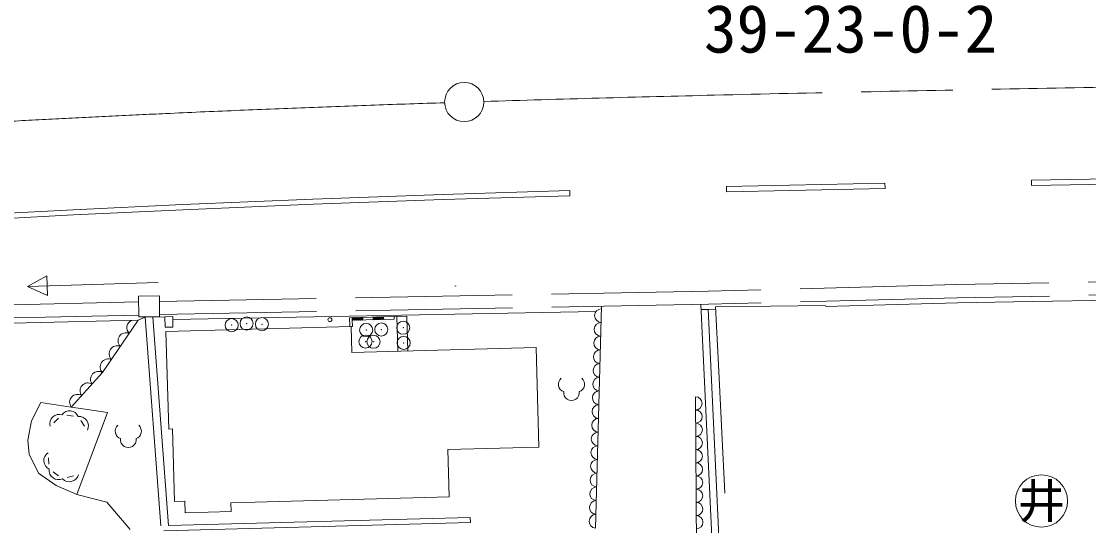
# Model space of a CAD drawing. Units: millimetres, scale not verified. Extents: x 40000 to 680000, y 20000 to 380000.
# Drawn here: x 253577 to 294407, y 280962 to 300228 of the extents above; entities that cross this region are included whole.
import ezdxf
from ezdxf.enums import TextEntityAlignment as Align

# ---------------------------------------------------------------- set-up
doc = ezdxf.new("R2010")
doc.units = ezdxf.units.MM
doc.header["$LTSCALE"] = 1000
doc.header["$PDMODE"] = 32
doc.header["$PDSIZE"] = 500
doc.linetypes.add('CHAIN', pattern=[18.5, 12, -1.5, 3.5, -1.5])
doc.linetypes.add('DASHED', pattern=[7.5, 6, -1.5])
for name, color, linetype, lineweight in [('M-BGD', 7, 'Continuous', 13), ('M-BGD-EXST', 7, 'Continuous', 13), ('M-BMK', 2, 'CHAIN', 13), ('M-BMK-SRVR', 3, 'Continuous', 13)]:
    doc.layers.add(name, color=color, linetype=linetype, lineweight=lineweight)
doc.styles.add('ＭＳ ゴシック', font='')
doc.styles.get('ＭＳ ゴシック').set_extended_font_data('MS Gothic')

msp = doc.modelspace()

# ---------------------------------------------------------------- linework, layer by layer
at = {"layer": 'M-BGD'}
for p, q in [((280553, 293918), (286612, 294046)), ((286612, 294046), (286618, 293846)), ((292222, 294155), (292225, 293955)), ((274560, 293564), (274555, 293764)), ((280558, 293718), (280553, 293918)), ((280558, 293718), (286618, 293846)), ((254555, 290500), (253816, 290103)), ((254576, 289750), (254555, 290500)), ((258814, 290246), (253816, 290103)), ((253816, 290103), (254576, 289750)), ((270173, 290116), (270174, 290118)), ((270176, 290116), (270176, 290118)), ((270178, 290115), (270179, 290119)), ((270181, 290115), (270182, 290119)), ((270183, 290114), (270184, 290120)), ((270186, 290114), (270187, 290120)), ((270188, 290114), (270189, 290121)), ((270191, 290113), (270192, 290121)), ((270193, 290113), (270195, 290122)), ((270196, 290112), (270197, 290122)), ((270198, 290112), (270200, 290123)), ((270200, 290112), (270202, 290123)), ((258058, 289733), (258858, 289742)), ((258067, 288933), (258058, 289733)), ((258858, 289742), (258867, 288942)), ((292264, 289522), (289384, 289469)), ((301815, 289697), (292264, 289522)), ((275556, 289139), (259369, 288836)), ((275766, 289343), (275541, 280870)), ((279576, 289414), (279992, 280530)), ((279872, 289220), (279586, 289215)), ((279855, 289232), (280261, 280542)), ((280132, 289227), (279872, 289220)), ((284338, 289367), (280128, 289316)), ((280241, 287107), (280128, 289316)), ((289384, 289469), (284338, 289337)), ((258042, 288809), (243589, 288489)), ((258042, 288809), (256686, 286806)), ((258042, 288809), (258312, 288922)), ((258867, 288942), (258067, 288933)), ((259067, 288936), (258312, 288922)), ((258312, 288922), (258907, 280949)), ((258613, 288928), (259206, 280971)), ((259367, 288950), (259067, 288944)), ((259074, 288544), (259067, 288944)), ((259374, 288550), (259367, 288950)), ((267835, 288951), (266136, 288904)), ((266136, 288904), (266145, 288572)), ((266236, 288877), (266308, 288909)), ((266236, 288899), (266255, 288908)), ((266236, 288888), (266281, 288908)), ((266236, 288907), (266238, 288807)), ((266237, 288834), (266413, 288912)), ((266237, 288856), (266360, 288911)), ((266237, 288845), (266386, 288911)), ((266237, 288866), (266334, 288910)), ((266238, 288812), (266465, 288913)), ((266238, 288823), (266439, 288913)), ((267838, 288851), (266238, 288807)), ((266238, 288807), (266245, 288575)), ((266252, 288808), (266491, 288914)), ((266278, 288808), (266517, 288915)), ((266304, 288809), (266544, 288916)), ((266330, 288810), (266570, 288916)), ((266357, 288810), (266596, 288917)), ((266383, 288811), (266622, 288918)), ((266409, 288812), (266636, 288913)), ((266435, 288813), (266636, 288902)), ((266461, 288813), (266636, 288891)), ((266488, 288814), (266636, 288880)), ((266514, 288815), (266637, 288869)), ((266540, 288815), (266637, 288859)), ((266566, 288816), (266637, 288848)), ((266592, 288817), (266638, 288837)), ((266619, 288818), (266638, 288826)), ((266635, 288918), (266638, 288818)), ((267035, 288921), (267055, 288930)), ((267035, 288929), (267038, 288829)), ((267036, 288889), (267134, 288932)), ((267036, 288910), (267081, 288931)), ((267036, 288899), (267107, 288931)), ((267037, 288856), (267212, 288934)), ((267037, 288878), (267160, 288933)), ((267037, 288867), (267186, 288933)), ((267038, 288835), (267265, 288936)), ((267038, 288845), (267239, 288935)), ((267051, 288830), (267291, 288936)), ((267078, 288830), (267317, 288937)), ((267104, 288831), (267343, 288938)), ((267130, 288832), (267370, 288939)), ((267156, 288833), (267396, 288939)), ((267182, 288833), (267422, 288940)), ((267209, 288834), (267435, 288935)), ((267235, 288835), (267435, 288924)), ((267261, 288835), (267436, 288913)), ((267287, 288836), (267436, 288902)), ((267313, 288837), (267436, 288892)), ((267340, 288838), (267437, 288881)), ((267366, 288838), (267437, 288870)), ((267392, 288839), (267437, 288859)), ((267418, 288840), (267438, 288848)), ((267435, 288940), (267438, 288840)), ((267835, 288951), (268327, 288965)), ((267835, 288951), (267838, 288851)), ((267947, 288955), (267984, 287622)), ((268327, 288965), (268364, 287632)), ((259374, 288550), (259074, 288544)), ((259110, 288377), (266195, 288574)), ((259110, 288377), (259214, 284651)), ((266195, 288574), (266245, 288575)), ((266195, 288574), (266222, 287573)), ((266222, 287573), (273265, 287768)), ((273265, 287768), (273370, 283966)), ((280241, 287107), (280493, 282203)), ((255488, 285493), (256686, 286806)), ((279408, 279834), (279370, 285884)), ((254320, 285672), (253966, 284972)), ((255488, 285493), (254320, 285672)), ((256111, 285402), (255488, 285493)), ((256871, 285278), (256111, 285402)), ((254817, 284892), (254996, 285065)), ((255318, 285176), (255566, 285150)), ((255700, 282148), (256871, 285278)), ((253966, 284972), (253819, 284221)), ((255858, 284975), (255998, 284767)), ((259214, 284651), (259364, 284655)), ((259364, 284655), (259440, 281882)), ((253819, 284221), (253870, 283687)), ((269898, 283870), (273370, 283966)), ((269898, 283870), (269948, 282059)), ((253870, 283687), (254231, 282963)), ((254632, 283308), (254615, 283557)), ((254231, 282963), (254904, 282489)), ((254999, 282864), (254797, 283011)), ((255575, 282859), (255333, 282799)), ((254904, 282489), (255700, 282148)), ((256852, 281859), (255700, 282148)), ((257741, 280817), (256852, 281859)), ((259440, 281882), (259834, 281893)), ((259834, 281893), (259847, 281454)), ((261596, 281828), (269948, 282059)), ((261596, 281828), (261605, 281503)), ((259847, 281454), (261605, 281503)), ((270753, 281076), (259025, 280766)), ((270748, 281276), (259206, 280971)), ((270748, 281276), (270753, 281076))]:
    msp.add_line(p, q, dxfattribs=at)
at = {"layer": 'M-BGD', "linetype": 'DASHED'}
for p, q in [((300388, 290371), (289367, 290169)), ((279858, 289920), (258861, 289526)), ((289367, 290169), (279855, 289920)), ((258055, 289509), (243574, 289189)), ((289378, 289669), (279868, 289420)), ((300406, 289871), (289378, 289669)), ((279868, 289420), (258866, 289026)), ((258066, 289009), (243585, 288689))]:
    msp.add_line(p, q, dxfattribs=at)
at = {"layer": 'M-BGD'}
for points in [[(292222, 294155), (299639, 294282), (302758, 294333)], [(292225, 293955), (299642, 294082), (302761, 294133)], [(242995, 292269), (247180, 292553), (251368, 292806), (255559, 293032), (259754, 293232), (264727, 293439), (269705, 293616), (274555, 293764)], [(243009, 292069), (247193, 292353), (251379, 292607), (255569, 292832), (259763, 293032), (264735, 293239), (269712, 293416), (274560, 293564)]]:
    msp.add_lwpolyline(points, dxfattribs=at)
msp.add_circle((265380, 288830), 75, dxfattribs=at)
for centre, radius, start, end in [((275768, 288985), 262, 91.1376, 265.8202), ((257921, 288526), 308, 115.8234, 225.0592), ((275754, 288461), 262, 91.1376, 265.8202), ((257582, 288025), 308, 66.7129, 225.0592), ((275740, 287938), 262, 91.1376, 265.8202), ((257242, 287525), 308, 66.7129, 225.0592), ((275727, 287414), 262, 91.1376, 265.8202), ((256903, 287024), 308, 66.7129, 225.0592), ((275713, 286891), 262, 91.1376, 265.8202), ((256524, 286553), 300, 57.2965, 217.9729), ((275699, 286367), 262, 91.1376, 265.8202), ((256124, 286116), 300, 57.2965, 217.9729), ((274421, 286366), 300, 131.4195, 251.1424), ((274821, 286366), 300, 288.8576, 48.5806), ((255725, 285678), 300, 57.2965, 217.9729), ((274621, 286041), 300, 172.1402, 7.8598), ((275685, 285844), 262, 91.1376, 265.8202), ((279369, 285632), 252, 270.838, 89.8863), ((275671, 285320), 262, 91.1376, 265.8202), ((255022, 284859), 354, 72.0725, 195.9275), ((255425, 284997), 354, 22.0724, 145.9275), ((255789, 284778), 354, 332.0724, 95.9275), ((275657, 284797), 262, 91.1376, 265.8202), ((279373, 285127), 252, 270.838, 89.8863), ((257469, 284569), 300, 131.4195, 251.1424), ((257869, 284569), 300, 288.8576, 48.5806), ((279376, 284623), 252, 270.838, 89.8863), ((257669, 284244), 300, 172.1402, 7.8598), ((275643, 284273), 262, 91.1376, 265.8202), ((279379, 284119), 252, 270.838, 89.8863), ((275629, 283749), 262, 91.1376, 265.8202), ((279382, 283615), 252, 270.838, 89.8863), ((254790, 283444), 354, 122.0724, 245.9275), ((275615, 283226), 262, 91.1376, 265.8202), ((279385, 283111), 252, 270.838, 89.8863), ((254996, 283072), 354, 172.0724, 295.9275), ((275601, 282702), 262, 91.1376, 265.8202), ((255414, 282991), 354, 222.0724, 345.9275), ((279389, 282607), 252, 270.838, 89.8863), ((275588, 282179), 262, 91.1376, 265.8202), ((279392, 282102), 252, 270.838, 89.8863), ((275574, 281655), 262, 91.1376, 265.8202), ((279395, 281598), 252, 270.838, 89.8863), ((275560, 281131), 262, 91.1376, 265.8202), ((279398, 281094), 252, 270.838, 89.8863)]:
    msp.add_arc(centre, radius, start, end, dxfattribs=at)
for p in [(261622, 288621), (262192, 288683), (262779, 288658), (266768, 288435), (267347, 288454), (268185, 288521), (266743, 287992), (267049, 287986), (268203, 287942)]:
    msp.add_point(p, dxfattribs=at)
at = {"layer": 'M-BGD-EXST'}
msp.add_circle((292602, 281902), 1000, dxfattribs=at)
at = {"layer": 'M-BMK'}
for centre, radius, start, end in [((341854, -2401537), 2699654, 90.83095, 91.31108), ((306490, -822501), 1120221, 91.35074, 91.80176), ((296561, -532407), 829959, 91.84985, 92.58686), ((287467, -335639), 632980, 92.56839, 94.05136)]:
    msp.add_arc(centre, radius, start, end, dxfattribs=at)
at = {"layer": 'M-BMK-SRVR'}
msp.add_circle((270519, 297146), 750, dxfattribs=at)

# ---------------------------------------------------------------- texts
at = {"layer": 'M-BGD-EXST', "style": 'ＭＳ ゴシック'}
msp.add_text('井', height=1320, dxfattribs=at).set_placement((292602, 281902), align=Align.MIDDLE_CENTER)
at = {"layer": 'M-BMK-SRVR', "style": 'ＭＳ ゴシック'}
msp.add_text('39-23-0-2', height=1833, dxfattribs=at).set_placement((279688, 298483), align=Align.BOTTOM_LEFT)

doc.saveas('drawing.dxf')
